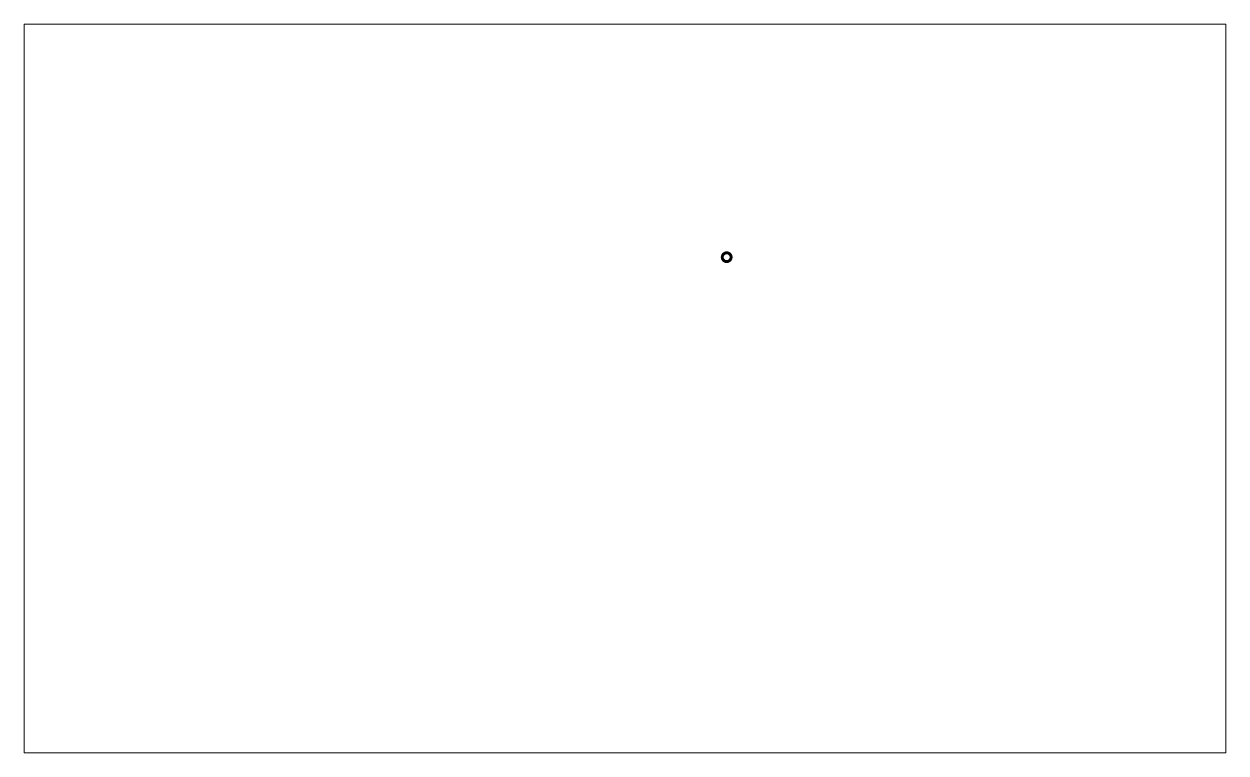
# Paper-space layout 'Plan-de-masse-niveau-cuisine' of a CAD drawing. Header units: centimetres. Extents: x -76 to 333, y 16 to 264.
# The model-space entities are those that its viewports show. They can reach past a viewport. Long polylines and large blocks are cut down to what shows.
import ezdxf

# ---------------------------------------------------------------- set-up
doc = ezdxf.new("R2010")
doc.units = ezdxf.units.CM
for name, color, linetype in [('DONUT', 240, 'Continuous'), ('I-STAIRS', 44, 'Continuous'), ('Title Block', 250, 'Continuous')]:
    doc.layers.add(name, color=color, linetype=linetype)
doc.layers.get('Title Block').off()

# ---------------------------------------------------------------- blocks, each defined once
blk = doc.blocks.new('A$C85e816c1')
at = {"layer": 'DONUT', "const_width": 100}
blk.add_lwpolyline([(-150, 0, 1), (150, 0, 1)], format="xyb", close=True, dxfattribs=at)

msp = doc.modelspace()

# ---------------------------------------------------------------- block references
at = {"layer": 'Title Block', "rotation": 90}
msp.add_blockref('A$C85e816c1', (113964, 68127), dxfattribs=at)

psp = doc.layouts.new('Plan-de-masse-niveau-cuisine')

# ---------------------------------------------------------------- viewports
at = {"layer": 'I-STAIRS', "transparency": 33554457, "view_target_point": (1257.38, 1825)}
psp.add_viewport(center=(128.34, 140.24), size=(409.41, 248.4642), view_center_point=(109242.7, 61826.82), view_height=24846.4225, dxfattribs=at).dxf.unprotected_set("ltscale", 0)

doc.saveas('drawing.dxf')
